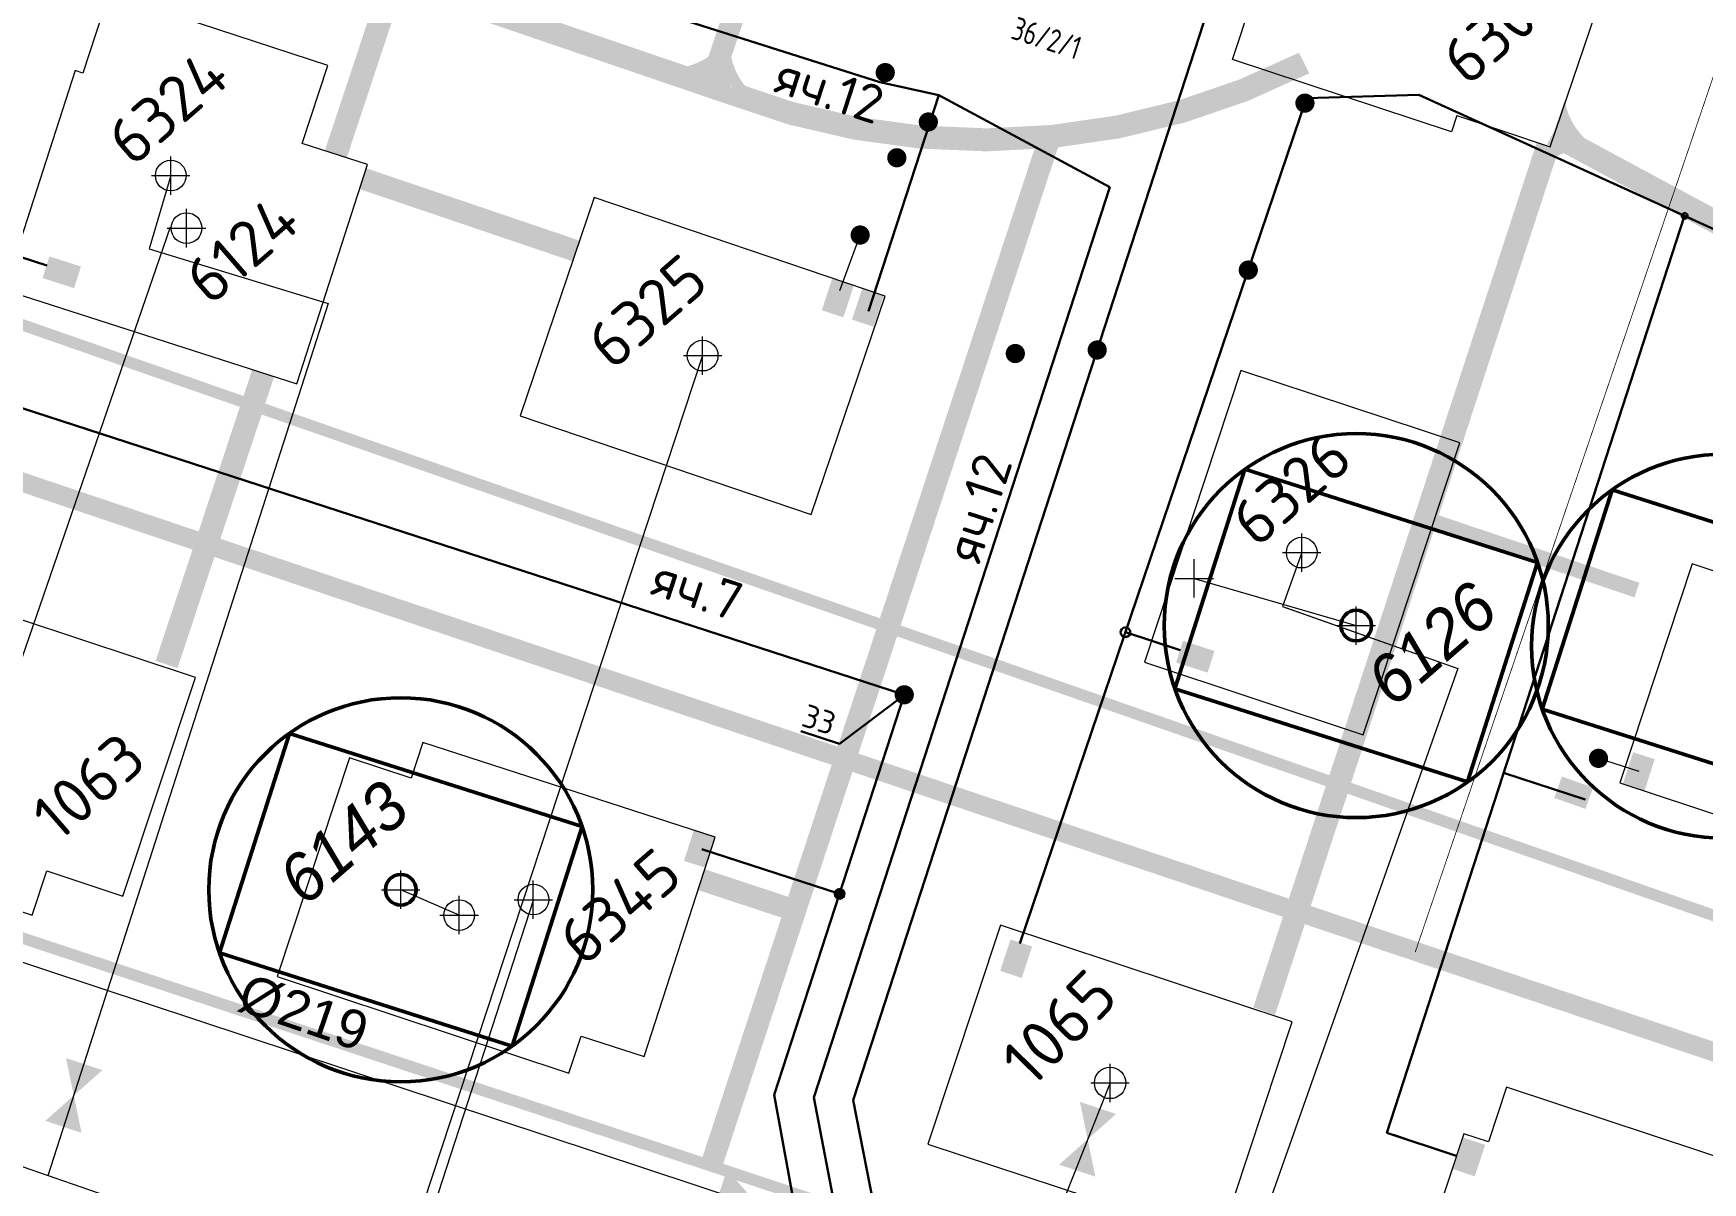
# Model space of a CAD drawing. Header units: millimetres. Extents: x 519 to 9564855, y -810 to 5021775.
# Drawn here: x 9524443.7 to 9524878.4, y 5000400.6 to 5000699.9 of the extents above; entities that cross this region are included whole.
import ezdxf

# ---------------------------------------------------------------- set-up
doc = ezdxf.new("R2010")
doc.units = ezdxf.units.MM
doc.header["$LTSCALE"] = 2
doc.header["$MEASUREMENT"] = 0
doc.header["$PDMODE"] = 2
doc.header["$PDSIZE"] = 5
doc.linetypes.add('1', pattern=[0])
for name, color, linetype in [('160 скважин на 2012 год', 7, 'Continuous'), ('164 скв. на 2011 год (измененные)', 121, 'Continuous'), ('Existing roads', 41, 'Continuous'), ('OilColl&Flowlines', 3, 'Continuous'), ('Stage 9.Frame&Text', 7, 'Continuous'), ('Скважины на 2013 год.', 21, '1'), ('Скважины на 2014 год', 70, 'Continuous'), ('Скважины на 2015 год', 7, 'Continuous')]:
    doc.layers.add(name, color=color, linetype=linetype)
for name, color, linetype, lineweight in [('160 скважин на 2012 год - Электрика', 192, 'Continuous', 30), ('160 скважин на2012 год.Выкидные линии', 5, 'Continuous', 30), ('WELLS(drilled after 2000y)', 6, 'Continuous', 40), ('Новый водовод', 5, 'g_122_vpr', 30), ('Скважины на 2026', 222, 'Continuous', 50), ('СНГ_трубопроводы', 244, 'Continuous', 50), ('Электро', 1, 'Continuous', 30), ('Электроснаб', 1, 'Continuous', 18), ('Электроснабжене', 1, 'Continuous', 18)]:
    doc.layers.add(name, color=color, linetype=linetype, lineweight=lineweight)
doc.styles.add('92051501$0$STANDARD', font='simplex.shx')
doc.styles.add('Arial', font='arial.ttf', dxfattribs={"height": 30})
doc.styles.add('Elect', font='isocpeur.ttf')
doc.styles.add('Line_GUGK', font='')
doc.styles.get("Standard").update_dxf_attribs({"font": 'isocpeur.ttf', "width": 0.5})
doc.styles.get('Line_GUGK').set_extended_font_data('Bm431', italic=True)
doc.linetypes.add('g_122_vpr', pattern='A,2,-2,3,-0.6,["Впр",Line_GUGK,S=2,R=0,X=0,Y=-1],-6.4,3,-2,8,-2,8,-2,6', length=45)
doc.linetypes.add('WTR_LINE', pattern='A,0.5,-0.2,["W",92051501$0$STANDARD,S=0.1,R=0,X=-0.1,Y=-0.05],-0.05', length=0.75)

msp = doc.modelspace()

# ---------------------------------------------------------------- hatches: boundary and pattern name
at = {"layer": '160 скважин на 2012 год - Электрика', "lineweight": 0, "ltscale": 7.5}
for points in [[(9524657.33056, 5000634.18318), (9524651.70819, 5000636.00923), (9524649.04605, 5000627.81259), (9524654.66842, 5000625.98654)], [(9524865.92463, 5000510.8984), (9524860.30225, 5000512.72446), (9524857.64012, 5000504.52782), (9524863.26249, 5000502.70176)]]:
    msp.add_hatch(color=1, dxfattribs=at).paths.add_polyline_path(points)
at = {"layer": 'Existing roads', "lineweight": 0}
h = msp.add_hatch(color=256, dxfattribs=at)
h.paths.add_polyline_path([(9524623.68554, 5000695.54124), (9524622.05561, 5000696.00898, -0.155118741), (9524612.72906, 5000691.05773), (9524621.23828, 5000688.16443)])
h.paths.add_polyline_path([(9524625.25228, 5000695.09163), (9524623.68554, 5000695.54124), (9524621.23828, 5000688.16443), (9524629.98653, 5000685.18986, -0.161550784)])
at = {"layer": 'Existing roads', "linetype": 'ByBlock', "lineweight": 0}
h = msp.add_hatch(color=256, dxfattribs=at)
h.paths.add_polyline_path([(9524846.88375, 5000671.3028), (9524846.26288, 5000669.72483, 0.155118741), (9524836.65795, 5000665.33795), (9524839.54107, 5000673.85063)])
h.paths.add_polyline_path([(9524847.48055, 5000672.81959), (9524846.88375, 5000671.3028), (9524839.54107, 5000673.85063), (9524842.50518, 5000682.60243, 0.161550784)])
at = {"layer": 'Электро', "ltscale": 0.5}
for points in [[(9524454.33476, 5000633.58179), (9524456.13053, 5000639.21392), (9524447.91967, 5000641.83189), (9524446.12391, 5000636.19977)], [(9524749.49268, 5000533.46364), (9524751.28844, 5000539.09576), (9524743.07759, 5000541.71373), (9524741.28182, 5000536.08161)], [(9524847.89331, 5000497.95303), (9524849.85831, 5000503.52836), (9524841.73024, 5000506.39305), (9524839.76525, 5000500.81772)], [(9524613.13388, 5000484.44323), (9524618.75625, 5000482.61717), (9524621.41839, 5000490.81382), (9524615.79601, 5000492.63987)]]:
    msp.add_hatch(color=256, dxfattribs=at).paths.add_polyline_path(points)
at = {"layer": 'Электро'}
for points in [[(9524656.90005, 5000625.38622), (9524662.51228, 5000623.52923), (9524665.21951, 5000631.71109), (9524659.60728, 5000633.56808)], [(9524695.47629, 5000455.78595), (9524701.08852, 5000453.92896), (9524703.79575, 5000462.11082), (9524698.18351, 5000463.96781)], [(9524813.44976, 5000404.142), (9524819.06199, 5000402.28501), (9524821.76922, 5000410.46687), (9524816.15699, 5000412.32386)]]:
    msp.add_hatch(color=256, dxfattribs=at).paths.add_polyline_path(points)
at = {"layer": 'Электроснаб', "linetype": 'ByBlock', "lineweight": 0, "ltscale": 0.5}
for points in [[(9524454.33476, 5000633.58179), (9524456.13053, 5000639.21392), (9524447.91967, 5000641.83189), (9524446.12391, 5000636.19977)], [(9524749.49268, 5000533.46364), (9524751.28844, 5000539.09576), (9524743.07759, 5000541.71373), (9524741.28182, 5000536.08161)], [(9524847.89331, 5000497.95303), (9524849.85831, 5000503.52836), (9524841.73024, 5000506.39305), (9524839.76525, 5000500.81772)], [(9524613.13388, 5000484.44323), (9524618.75625, 5000482.61717), (9524621.41839, 5000490.81382), (9524615.79601, 5000492.63987)]]:
    msp.add_hatch(color=1, dxfattribs=at).paths.add_polyline_path(points)
at = {"layer": 'Электроснаб', "linetype": 'ByBlock', "lineweight": 0}
for points in [[(9524656.90005, 5000625.38622), (9524662.51228, 5000623.52923), (9524665.21951, 5000631.71109), (9524659.60728, 5000633.56808)], [(9524695.47629, 5000455.78595), (9524701.08852, 5000453.92896), (9524703.79575, 5000462.11082), (9524698.18351, 5000463.96781)], [(9524813.44976, 5000404.142), (9524819.06199, 5000402.28501), (9524821.76922, 5000410.46687), (9524816.15699, 5000412.32386)]]:
    msp.add_hatch(color=1, dxfattribs=at).paths.add_polyline_path(points)
at = {"layer": 'Электроснабжене', "linetype": 'ByBlock', "lineweight": 0, "ltscale": 0.5}
for points in [[(9524454.33476, 5000633.58179), (9524456.13053, 5000639.21392), (9524447.91967, 5000641.83189), (9524446.12391, 5000636.19977)], [(9524749.49268, 5000533.46364), (9524751.28844, 5000539.09576), (9524743.07759, 5000541.71373), (9524741.28182, 5000536.08161)], [(9524847.89331, 5000497.95303), (9524849.85831, 5000503.52836), (9524841.73024, 5000506.39305), (9524839.76525, 5000500.81772)], [(9524613.13388, 5000484.44323), (9524618.75625, 5000482.61717), (9524621.41839, 5000490.81382), (9524615.79601, 5000492.63987)]]:
    msp.add_hatch(color=1, dxfattribs=at).paths.add_polyline_path(points)
at = {"layer": 'Электроснабжене', "linetype": 'ByBlock', "lineweight": 0}
for points in [[(9524656.90005, 5000625.38622), (9524662.51228, 5000623.52923), (9524665.21951, 5000631.71109), (9524659.60728, 5000633.56808)], [(9524695.47629, 5000455.78595), (9524701.08852, 5000453.92896), (9524703.79575, 5000462.11082), (9524698.18351, 5000463.96781)], [(9524813.44976, 5000404.142), (9524819.06199, 5000402.28501), (9524821.76922, 5000410.46687), (9524816.15699, 5000412.32386)]]:
    msp.add_hatch(color=1, dxfattribs=at).paths.add_polyline_path(points)

# ---------------------------------------------------------------- linework, layer by layer
at = {"color": 3, "linetype": 'ByBlock', "lineweight": 0, "ltscale": 80}
for p, q in [((9524774, 5000564.7), (9524769.0296, 5000550.63827)), ((9524770.0149, 5000550.29), (9524814.68986, 5000534.49873))]:
    msp.add_line(p, q, dxfattribs=at)
for points in [[(9524479.5, 5000662.9), (9524473.89842, 5000643.77113), (9524520.50446, 5000629.59404), (9524447.49312, 5000402.43359)], [(9524774, 5000564.7), (9524769.0296, 5000550.63827), (9524814.68986, 5000534.49873), (9524733.2028, 5000303.96428)]]:
    msp.add_lwpolyline(points, dxfattribs=at)
at = {"layer": '160 скважин на 2012 год', "color": 0, "linetype": 'ByBlock', "lineweight": 0, "elevation": 0.00005}
for points in [[(9524814.39632, 5000678.56136), (9524838.6659, 5000670.33401), (9524857.94454, 5000727.17762), (9524833.25228, 5000735.54833)], [(9524878.07315, 5000345.45115), (9524884.46255, 5000343.33701), (9524903.31798, 5000400.32241), (9524827.33745, 5000425.46299), (9524822.63737, 5000411.25828)]]:
    msp.add_lwpolyline(points, dxfattribs=at)
for points in [[(9524570.47441, 5000600.33885), (9524646.2659, 5000574.63401), (9524665.54454, 5000631.47762), (9524589.75305, 5000657.18247)], [(9524856.79218, 5000504.7859), (9524932.7727, 5000479.64532), (9524951.62814, 5000536.63072), (9524875.64761, 5000561.7713)]]:
    msp.add_lwpolyline(points, close=True, dxfattribs=at)
at = {"layer": '160 скважин на 2012 год', "color": 8, "linetype": 'ByBlock', "lineweight": 0, "ltscale": 80, "const_width": 4}
msp.add_lwpolyline([(9524808.91768, 5000572.57032), (9524861.28779, 5000554.94913)], dxfattribs=at)
at = {"layer": '160 скважин на 2012 год', "color": 0, "linetype": 'ByBlock', "lineweight": 0}
msp.add_circle((9524618, 5000616), 4, dxfattribs=at)
msp.add_point((9524618, 5000616), dxfattribs=at)
at = {"layer": '160 скважин на 2012 год - Электрика', "color": 1, "linetype": 'ByBlock', "lineweight": 0, "ltscale": 80}
for p, q in [((9524653.74919, 5000632.95872, 0), (9524659.01254, 5000647.40863, 0)), ((9524861.90997, 5000507.67165), (9524851.27555, 5000511.12698))]:
    msp.add_line(p, q, dxfattribs=at)
at = {"layer": '160 скважин на 2012 год - Электрика', "color": 1, "linetype": 'ByBlock', "lineweight": 0, "ltscale": 80, "const_width": 2.5, "elevation": 0}
for points in [[(9524664.30332, 5000689.71377, 1), (9524666.80332, 5000689.71377, 1)], [(9524773.5878, 5000681.76214, 1), (9524776.0878, 5000681.76214, 1)], [(9524675.51894, 5000676.85075, 1), (9524678.01894, 5000676.85075, 1)], [(9524667.31935, 5000667.52895, 1), (9524669.81935, 5000667.52895, 1)], [(9524657.76254, 5000647.40863, 1), (9524660.26254, 5000647.40863, 1)], [(9524657.76254, 5000647.40863, 1), (9524660.26254, 5000647.40863, 1)], [(9524758.83985, 5000638.28377, 1), (9524761.33985, 5000638.28377, 1)], [(9524698.1712, 5000616.55047, 1), (9524700.6712, 5000616.55047, 1)], [(9524719.501, 5000617.47138, 1), (9524722.001, 5000617.47138, 1)]]:
    msp.add_lwpolyline(points, format="xyb", close=True, dxfattribs=at)
at = {"layer": '160 скважин на 2012 год - Электрика', "color": 1, "linetype": 'ByBlock', "lineweight": 0, "ltscale": 80, "const_width": 2.5}
msp.add_lwpolyline([(9524850.08673, 5000511.51326, 1), (9524852.46437, 5000510.74071, 1)], format="xyb", close=True, dxfattribs=at)
at = {"layer": '160 скважин на2012 год.Выкидные линии', "color": 3, "linetype": 'ByBlock', "lineweight": 0, "ltscale": 80}
msp.add_lwpolyline([(9524618, 5000616), (9524538.18651, 5000373.795)], dxfattribs=at)
at = {"layer": '164 скв. на 2011 год (измененные)', "color": 0, "linetype": 'ByBlock', "lineweight": 0, "elevation": 0.00005}
for points in [[(9524513.73669, 5000671.22217), (9524520.41378, 5000691.53475), (9524463.39056, 5000710.27551), (9524456.59285, 5000689.59451)], [(9524822.637, 5000411.25716), (9524816.24761, 5000413.3713), (9524797.39218, 5000356.3859), (9524873.3727, 5000331.24532), (9524878.07315, 5000345.45115)]]:
    msp.add_lwpolyline(points, dxfattribs=at)
msp.add_lwpolyline([(9524790.0141, 5000517.29218), (9524815.15468, 5000593.2727), (9524758.16928, 5000612.12814), (9524733.0287, 5000536.14761)], close=True, dxfattribs=at)
at = {"layer": '164 скв. на 2011 год (измененные)', "color": 0, "linetype": 'ByBlock', "lineweight": 0}
for centre in [(9524479.5, 5000662.9), (9524774, 5000564.7)]:
    msp.add_circle(centre, 4, dxfattribs=at)
for p in [(9524479.5, 5000662.9), (9524774, 5000564.7)]:
    msp.add_point(p, dxfattribs=at)
at = {"layer": 'Existing roads', "linetype": 'ByBlock', "lineweight": 0, "const_width": 6, "flags": 128}
msp.add_lwpolyline([(9524774.62817, 5000692.21688, 0.006073519), (9524774.62817, 5000692.21688, -0.212670047), (9524624.79718, 5000684.51566), (9522916.99772, 5001267.47845)], format="xyb", dxfattribs=at)
at = {"layer": 'Existing roads', "lineweight": 0, "const_width": 5.7, "flags": 128}
for points in [[(9524631.81053, 5000721.45788), (9524620.52075, 5000688.00052)], [(9524708.59844, 5000673.42444), (9524620.1971, 5000404.993)], [(9524617.67091, 5000479.54918), (9524642.22121, 5000471.43975)]]:
    msp.add_lwpolyline(points, dxfattribs=at)
at = {"layer": 'Existing roads', "linetype": 'ByBlock', "lineweight": 0, "const_width": 6, "elevation": 0.00005, "flags": 128}
for points in [[(9524522.46647, 5000668.41474), (9524537.50924, 5000713.77262)], [(9524478.40972, 5000535.5722), (9524503.57851, 5000611.46264)]]:
    msp.add_lwpolyline(points, dxfattribs=at)
at = {"layer": 'Existing roads', "linetype": 'ByBlock', "lineweight": 0, "const_width": 6, "flags": 128}
for points in [[(9524887.61615, 5000647.67245), (9524839.30501, 5000673.69786)], [(9524764.21871, 5000445.30452), (9524838.08455, 5000670.69551)]]:
    msp.add_lwpolyline(points, dxfattribs=at)
at = {"layer": 'Existing roads', "lineweight": 0, "const_width": 5.7, "elevation": 0.00005, "flags": 128}
msp.add_lwpolyline([(9524529.54534, 5000662.08304), (9524585.0327, 5000643.26438)], dxfattribs=at)
at = {"layer": 'OilColl&Flowlines', "linetype": 'ByBlock', "lineweight": 0}
for p, q in [((9525119, 5000171), (9524376.76192, 5000426.81096)), ((9524724.1, 5000426.6), (9524682.2458, 5000321.52652))]:
    msp.add_line(p, q, dxfattribs=at)
for points in [[(9524461.67566, 5000429.93307), (9524454.25963, 5000423.32759), (9524452.24713, 5000433.0528)], [(9524456.27213, 5000413.60239), (9524446.8436, 5000416.72211), (9524454.25963, 5000423.32759)], [(9524725.66809, 5000418.52445), (9524718.25206, 5000411.91897), (9524716.23956, 5000421.64417)], [(9524720.26456, 5000402.19376), (9524710.83604, 5000405.31349), (9524718.25206, 5000411.91897)]]:
    msp.add_solid(points, dxfattribs=at)
at = {"layer": 'Stage 9.Frame&Text', "color": 0, "lineweight": 0, "elevation": 0.00005}
for points in [[(9524406.11109, 5000545.79883), (9524386.24761, 5000552.3713), (9524367.39218, 5000495.3859), (9524443.3727, 5000470.24532), (9524447.19907, 5000481.80948)], [(9524542.13017, 5000505.94987), (9524526.04761, 5000511.2713), (9524507.19218, 5000454.2859), (9524583.1727, 5000429.14532), (9524586.36808, 5000438.80247)]]:
    msp.add_lwpolyline(points, dxfattribs=at)
at = {"layer": 'Stage 9.Frame&Text', "color": 0, "linetype": 'ByBlock', "lineweight": 0}
msp.add_circle((9524554.6, 5000470.3), 4, dxfattribs=at)
at = {"layer": 'WELLS(drilled after 2000y)', "color": 0, "linetype": 'ByBlock', "lineweight": 0}
msp.add_lwpolyline([(9524447.19907, 5000481.80948), (9524467.06255, 5000475.23701), (9524485.91798, 5000532.22241), (9524409.93745, 5000557.36299), (9524406.11109, 5000545.79883)], dxfattribs=at)
msp.add_lwpolyline([(9524676.68202, 5000410.67759), (9524752.66254, 5000385.53701), (9524771.51798, 5000442.52241), (9524695.53745, 5000467.66299)], close=True, dxfattribs=at)
msp.add_circle((9524724.1, 5000426.6), 4.0951, dxfattribs=at)
at = {"layer": 'WELLS(drilled after 2000y)', "color": 0, "linetype": 'ByBlock', "lineweight": 0, "ltscale": 80}
msp.add_point((9524724.1, 5000426.6), dxfattribs=at)
at = {"layer": 'Новый водовод', "color": 5, "linetype": 'WTR_LINE', "lineweight": 0, "ltscale": 40, "const_width": 3}
for points in [[(9525675.24, 5000650.04), (9525664.75, 5000626.9), (9525692.62, 5000613.66), (9525446.8, 5000131.49), (9524358.93, 5000491.44)], [(9524406.74038, 5000635.9329), (9525343.15905, 5000308.88892)]]:
    msp.add_lwpolyline(points, dxfattribs=at)
at = {"layer": 'Скважины на 2013 год.', "color": 3, "linetype": 'ByBlock', "lineweight": 0, "ltscale": 5}
msp.add_line((9524573.94511, 5000474.35934), (9524540.21592, 5000370.47685), dxfattribs=at)
at = {"layer": 'Скважины на 2013 год.', "color": 0, "linetype": 'ByBlock', "lineweight": 0}
msp.add_lwpolyline([(9524586.36808, 5000438.80247), (9524602.75689, 5000433.49516), (9524621.24202, 5000490.57668), (9524545.13333, 5000515.22352), (9524542.13017, 5000505.94987)], dxfattribs=at)
msp.add_circle((9524573.94511, 5000474.35934), 4, dxfattribs=at)
msp.add_point((9524573.9, 5000474.3), dxfattribs=at)
at = {"layer": 'Скважины на 2014 год', "color": 0, "linetype": 'ByBlock', "lineweight": 0, "ltscale": 5}
for points in [[(9524812.98169, 5000674.28603), (9524755.9963, 5000693.14146), (9524781.13688, 5000769.12199), (9524838.12227, 5000750.26655), (9524833.25118, 5000735.54871)], [(9524814.39632, 5000678.56136), (9524812.98169, 5000674.28603)]]:
    msp.add_lwpolyline(points, dxfattribs=at)
at = {"layer": 'Скважины на 2015 год', "color": 1, "lineweight": 0}
msp.add_line((9524670.53323, 5000527.69936, 0), (9523371.45281, 5000949.79618, 0), dxfattribs=at)
at = {"layer": 'Скважины на 2015 год', "color": 3, "linetype": 'ByBlock', "lineweight": 0, "ltscale": 5}
msp.add_line((9524479.3691, 5000649.446), (9524399.89102, 5000418.83956), dxfattribs=at)
at = {"layer": 'Скважины на 2015 год', "color": 192, "lineweight": 0}
msp.add_line((9524797.91692, 5000413.27495), (9524814.18436, 5000407.64237, 0.00005), dxfattribs=at)
at = {"layer": 'Скважины на 2015 год', "color": 3, "linetype": 'ByBlock', "lineweight": 0, "ltscale": 5, "const_width": 5}
msp.add_lwpolyline([(9522939.81756, 5001088.63225), (9525845.00625, 5000110.09753)], dxfattribs=at)
at = {"layer": 'Скважины на 2015 год', "color": 0, "linetype": 'ByBlock', "lineweight": 0, "elevation": 0.00005}
msp.add_lwpolyline([(9524456.59285, 5000689.59451), (9524454.56857, 5000690.25016), (9524436.19956, 5000633.13116), (9524512.35822, 5000608.63915), (9524530.72723, 5000665.75815), (9524513.73669, 5000671.22217)], dxfattribs=at)
at = {"layer": 'Скважины на 2015 год', "color": 0, "linetype": 'ByBlock', "lineweight": 0}
msp.add_circle((9524483.6, 5000649.2), 4, dxfattribs=at)
msp.add_point((9524483.6, 5000649.2), dxfattribs=at)
at = {"layer": 'Скважины на 2015 год', "color": 0, "linetype": 'ByBlock', "lineweight": 0, "ltscale": 5}
msp.add_point((9524554.6, 5000470.3), dxfattribs=at)
at = {"layer": 'Скважины на 2026', "lineweight": 5}
for p, q in [((9524746, 5000558), (9524788.2, 5000545.7)), ((9524554.6, 5000470.3), (9524539.4, 5000476.9))]:
    msp.add_line(p, q, dxfattribs=at)
at = {"layer": 'Скважины на 2026', "linetype": 'ByBlock', "ltscale": 50}
for points in [[(9524740.97913, 5000529.26257), (9524817.20178, 5000504.97044), (9524835.42087, 5000562.13743), (9524759.19822, 5000586.42956)], [(9524836.64468, 5000523.90994), (9524912.86733, 5000499.61781), (9524931.08642, 5000556.7848), (9524854.86377, 5000581.07693)], [(9524492.17724, 5000460.46603), (9524568.39989, 5000436.1739), (9524586.61899, 5000493.34089), (9524510.39633, 5000517.63302)]]:
    msp.add_lwpolyline(points, close=True, dxfattribs=at)
for centre in [(9524788.2, 5000545.7), (9524883.86555, 5000540.34737), (9524539.4, 5000476.9)]:
    msp.add_circle(centre, 50, dxfattribs=at)
at = {"layer": 'Скважины на 2026', "linetype": 'ByBlock'}
for centre in [(9524788.2, 5000545.7), (9524539.4, 5000476.9)]:
    msp.add_circle(centre, 4, dxfattribs=at)
at = {"layer": 'Скважины на 2026', "linetype": 'ByBlock', "lineweight": 0}
for p in [(9524746, 5000558), (9524746, 5000558), (9524788.2, 5000545.7), (9524539.4, 5000476.9)]:
    msp.add_point(p, dxfattribs=at)
at = {"layer": 'СНГ_трубопроводы', "color": 3, "lineweight": 0, "ltscale": 2}
msp.add_line((9525355.89444, 5000155.26135), (9522774.28292, 5001009.29588), dxfattribs=at)
at = {"layer": 'СНГ_трубопроводы', "color": 3, "linetype": 'ByBlock', "lineweight": 0, "ltscale": 5, "const_width": 0.2}
msp.add_lwpolyline([(9525447.66885, 5001809.29302), (9525046.95147, 5001008.63219), (9524982.13208, 5000985.28045), (9524803.55085, 5000460.65023)], dxfattribs=at)
at = {"layer": 'СНГ_трубопроводы', "color": 3, "lineweight": 0, "ltscale": 2}
msp.add_solid([(9524624.32959, 5000403.95905), (9524630.93507, 5000396.54302), (9524621.20986, 5000394.53052)], dxfattribs=at)
at = {"layer": 'Электро', "ltscale": 0.5}
for p, q in [((9524887.02785, 5001128.89133, 0), (9524657.24009, 5000422.12999, 0)), ((9524670.53323, 5000527.69936, 0), (9523371.45281, 5000949.79618, 0)), ((9524670.53323, 5000527.69936, 0), (9523371.45281, 5000949.79618, 0)), ((9524126.59622, 5000858.0602, 0.00003), (9524664.16758, 5000687.19115, 0)), ((9524661.20162, 5000627.54742), (9524679.49389, 5000683.84524)), ((9524664.16758, 5000687.19115, 0), (9524679.49389, 5000683.84524)), ((9524724.01597, 5000659.85499, 0), (9524679.49389, 5000683.84524)), ((9524775.28004, 5000683.06592, 0), (9524804.46214, 5000683.93366, 0)), ((9524804.46214, 5000683.93366, 0), (9525038.73287, 5000577.21377, 0)), ((9524775.28004, 5000683.06592, 0), (9524700.60368, 5000462.91285, 0)), ((9524724.01597, 5000659.85499, 0), (9524646.93109, 5000422.76398, 0)), ((9524796.12983, 5000413.61629), (9524873.71139, 5000652.3878)), ((9524432.93863, 5000644.08261, -0.00004), (9524447.20448, 5000639.44735, -0.00004)), ((9524728.09655, 5000543.96445, 0), (9524742.36239, 5000539.3292, 0)), ((9524670.51361, 5000527.70574, 0), (9524636.64147, 5000423.458, 0)), ((9524826.57922, 5000507.32988), (9524847.80132, 5000500.4344)), ((9524636.64147, 5000423.458, 0), (9524655.97612, 5000316.9956, 0)), ((9524646.93104, 5000422.76425, 0), (9524667.0858, 5000318.78129, 0)), ((9524657.24009, 5000422.12999, 0), (9524677.40009, 5000318.11999, 0)), ((9524796.12983, 5000413.61629), (9524814.18437, 5000407.64237, 0.00005))]:
    msp.add_line(p, q, dxfattribs=at)
at = {"layer": 'Электро'}
for p in [(9524670.53323, 5000527.69936, 0), (9524643.57228, 5000518.16914, 0)]:
    msp.add_line(p, (9524653.65374, 5000514.89348, 0), dxfattribs=at)
at = {"layer": 'Электро', "ltscale": 80}
msp.add_line((9524617.80334, 5000487.47909), (9524653.66789, 5000475.82599), dxfattribs=at)
at = {"layer": 'Электро', "ltscale": 50, "const_width": 2.5, "elevation": 0}
msp.add_lwpolyline([(9524669.31562, 5000528.06379, 1), (9524671.69326, 5000527.29125, 1)], format="xyb", close=True, dxfattribs=at)
at = {"layer": 'Электро', "ltscale": 0.5, "const_width": 1.5}
msp.add_lwpolyline([(9524652.95459, 5000476.05775, 1), (9524654.38118, 5000475.59423, 1)], format="xyb", close=True, dxfattribs=at)
at = {"layer": 'Электро'}
for start, end in [(342, 162), (162, 342)]:
    msp.add_arc((9524873.71139, 5000652.3878), 0.75, start, end, dxfattribs=at)
at = {"layer": 'Электро', "ltscale": 25}
for start, end in [(162, 342), (342, 162)]:
    msp.add_arc((9524728.09655, 5000543.96445, 0), 1.25, start, end, dxfattribs=at)
at = {"layer": 'Электро', "ltscale": 80}
for start, end in [(161.9999999, 341.9999999), (341.9999999, 161.9999999)]:
    msp.add_arc((9524653.66789, 5000475.82599), 1.25, start, end, dxfattribs=at)
at = {"layer": 'Электро', "ltscale": 0.5}
msp.add_arc((9524653.66789, 5000475.82599), 1, 162, 342, dxfattribs=at)
at = {"layer": 'Электроснаб', "color": 1, "linetype": 'ByBlock', "lineweight": 0, "ltscale": 0.5}
for p, q in [((9524887.02785, 5001128.89133, 0), (9524657.24009, 5000422.12999, 0)), ((9524670.53323, 5000527.69936, 0), (9523371.45281, 5000949.79618, 0)), ((9524670.53323, 5000527.69936, 0), (9523371.45281, 5000949.79618, 0)), ((9524126.59622, 5000858.0602, 0.00003), (9524664.16758, 5000687.19115, 0)), ((9524661.20162, 5000627.54742), (9524679.49389, 5000683.84524)), ((9524664.16758, 5000687.19115, 0), (9524679.49389, 5000683.84524)), ((9524724.01597, 5000659.85499, 0), (9524679.49389, 5000683.84524)), ((9524775.28004, 5000683.06592, 0), (9524804.46214, 5000683.93366, 0)), ((9524804.46214, 5000683.93366, 0), (9525038.73287, 5000577.21377, 0)), ((9524775.28004, 5000683.06592, 0), (9524700.60368, 5000462.91285, 0)), ((9524724.01597, 5000659.85499, 0), (9524646.93109, 5000422.76398, 0)), ((9524796.12983, 5000413.61629), (9524873.71139, 5000652.3878)), ((9524432.93863, 5000644.08261, -0.00004), (9524447.20448, 5000639.44735, -0.00004)), ((9524728.09655, 5000543.96445, 0), (9524742.36239, 5000539.3292, 0)), ((9524670.51361, 5000527.70574, 0), (9524636.64147, 5000423.458, 0)), ((9524826.57922, 5000507.32988), (9524847.80132, 5000500.4344)), ((9524636.64147, 5000423.458, 0), (9524655.97612, 5000316.9956, 0)), ((9524646.93104, 5000422.76425, 0), (9524667.0858, 5000318.78129, 0)), ((9524657.24009, 5000422.12999, 0), (9524677.40009, 5000318.11999, 0)), ((9524796.12983, 5000413.61629), (9524814.18437, 5000407.64237, 0.00005))]:
    msp.add_line(p, q, dxfattribs=at)
at = {"layer": 'Электроснаб', "color": 1, "linetype": 'ByBlock', "lineweight": 0}
for p in [(9524670.53323, 5000527.69936, 0), (9524643.57228, 5000518.16914, 0)]:
    msp.add_line(p, (9524653.65374, 5000514.89348, 0), dxfattribs=at)
at = {"layer": 'Электроснаб', "color": 1, "linetype": 'ByBlock', "lineweight": 0, "ltscale": 80}
msp.add_line((9524617.80334, 5000487.47909), (9524653.66789, 5000475.82599), dxfattribs=at)
at = {"layer": 'Электроснаб', "color": 1, "linetype": 'ByBlock', "lineweight": 0, "ltscale": 50, "const_width": 2.5, "elevation": 0}
msp.add_lwpolyline([(9524669.31562, 5000528.06379, 1), (9524671.69326, 5000527.29125, 1)], format="xyb", close=True, dxfattribs=at)
at = {"layer": 'Электроснаб', "color": 1, "linetype": 'ByBlock', "lineweight": 0, "ltscale": 0.5, "const_width": 1.5}
msp.add_lwpolyline([(9524652.95459, 5000476.05775, 1), (9524654.38118, 5000475.59423, 1)], format="xyb", close=True, dxfattribs=at)
at = {"layer": 'Электроснаб', "color": 1, "linetype": 'ByBlock', "lineweight": 0}
for start, end in [(342, 162), (162, 342)]:
    msp.add_arc((9524873.71139, 5000652.3878), 0.75, start, end, dxfattribs=at)
at = {"layer": 'Электроснаб', "color": 1, "linetype": 'ByBlock', "lineweight": 0, "ltscale": 25}
for start, end in [(162, 342), (342, 162)]:
    msp.add_arc((9524728.09655, 5000543.96445, 0), 1.25, start, end, dxfattribs=at)
at = {"layer": 'Электроснаб', "color": 1, "linetype": 'ByBlock', "lineweight": 0, "ltscale": 80}
for start, end in [(161.9999999, 341.9999999), (341.9999999, 161.9999999)]:
    msp.add_arc((9524653.66789, 5000475.82599), 1.25, start, end, dxfattribs=at)
at = {"layer": 'Электроснаб', "color": 1, "linetype": 'ByBlock', "lineweight": 0, "ltscale": 0.5}
msp.add_arc((9524653.66789, 5000475.82599), 1, 162, 342, dxfattribs=at)
at = {"layer": 'Электроснабжене', "color": 1, "linetype": 'ByBlock', "lineweight": 0, "ltscale": 0.5}
for p, q in [((9524887.02785, 5001128.89133, 0), (9524657.24009, 5000422.12999, 0)), ((9524670.53323, 5000527.69936, 0), (9523371.45281, 5000949.79618, 0)), ((9524670.53323, 5000527.69936, 0), (9523371.45281, 5000949.79618, 0)), ((9524126.59622, 5000858.0602, 0.00003), (9524664.16758, 5000687.19115, 0)), ((9524661.20162, 5000627.54742), (9524679.49389, 5000683.84524)), ((9524664.16758, 5000687.19115, 0), (9524679.49389, 5000683.84524)), ((9524724.01597, 5000659.85499, 0), (9524679.49389, 5000683.84524)), ((9524775.28004, 5000683.06592, 0), (9524804.46214, 5000683.93366, 0)), ((9524804.46214, 5000683.93366, 0), (9525038.73287, 5000577.21377, 0)), ((9524775.28004, 5000683.06592, 0), (9524700.60368, 5000462.91285, 0)), ((9524724.01597, 5000659.85499, 0), (9524646.93109, 5000422.76398, 0)), ((9524796.12983, 5000413.61629), (9524873.71139, 5000652.3878)), ((9524432.93863, 5000644.08261, -0.00004), (9524447.20448, 5000639.44735, -0.00004)), ((9524728.09655, 5000543.96445, 0), (9524742.36239, 5000539.3292, 0)), ((9524670.51361, 5000527.70574, 0), (9524636.64147, 5000423.458, 0)), ((9524826.57922, 5000507.32988), (9524847.80132, 5000500.4344)), ((9524636.64147, 5000423.458, 0), (9524655.97612, 5000316.9956, 0)), ((9524646.93104, 5000422.76425, 0), (9524667.0858, 5000318.78129, 0)), ((9524657.24009, 5000422.12999, 0), (9524677.40009, 5000318.11999, 0)), ((9524796.12983, 5000413.61629), (9524814.18437, 5000407.64237, 0.00005))]:
    msp.add_line(p, q, dxfattribs=at)
at = {"layer": 'Электроснабжене', "color": 1, "linetype": 'ByBlock', "lineweight": 0}
for p in [(9524670.53323, 5000527.69936, 0), (9524643.57228, 5000518.16914, 0)]:
    msp.add_line(p, (9524653.65374, 5000514.89348, 0), dxfattribs=at)
at = {"layer": 'Электроснабжене', "color": 1, "linetype": 'ByBlock', "lineweight": 0, "ltscale": 80}
msp.add_line((9524617.80334, 5000487.47909), (9524653.66789, 5000475.82599), dxfattribs=at)
at = {"layer": 'Электроснабжене', "color": 1, "linetype": 'ByBlock', "lineweight": 0, "ltscale": 50, "const_width": 2.5, "elevation": 0}
msp.add_lwpolyline([(9524669.31562, 5000528.06379, 1), (9524671.69326, 5000527.29125, 1)], format="xyb", close=True, dxfattribs=at)
at = {"layer": 'Электроснабжене', "color": 1, "linetype": 'ByBlock', "lineweight": 0, "ltscale": 0.5, "const_width": 1.5}
msp.add_lwpolyline([(9524652.95459, 5000476.05775, 1), (9524654.38118, 5000475.59423, 1)], format="xyb", close=True, dxfattribs=at)
at = {"layer": 'Электроснабжене', "color": 1, "linetype": 'ByBlock', "lineweight": 0}
for start, end in [(342, 162), (162, 342)]:
    msp.add_arc((9524873.71139, 5000652.3878), 0.75, start, end, dxfattribs=at)
at = {"layer": 'Электроснабжене', "color": 1, "linetype": 'ByBlock', "lineweight": 0, "ltscale": 25}
for start, end in [(162, 342), (342, 162)]:
    msp.add_arc((9524728.09655, 5000543.96445, 0), 1.25, start, end, dxfattribs=at)
at = {"layer": 'Электроснабжене', "color": 1, "linetype": 'ByBlock', "lineweight": 0, "ltscale": 80}
for start, end in [(161.9999999, 341.9999999), (341.9999999, 161.9999999)]:
    msp.add_arc((9524653.66789, 5000475.82599), 1.25, start, end, dxfattribs=at)
at = {"layer": 'Электроснабжене', "color": 1, "linetype": 'ByBlock', "lineweight": 0, "ltscale": 0.5}
msp.add_arc((9524653.66789, 5000475.82599), 1, 162, 342, dxfattribs=at)

# ---------------------------------------------------------------- texts
at = {"layer": '160 скважин на 2012 год', "color": 0, "linetype": 'ByBlock', "lineweight": 0, "style": 'Elect'}
for s, p in [('6306', (9524817.18972, 5000685.82493)), ('6325', (9524594.54936, 5000611.84517))]:
    msp.add_text(s, height=12, rotation=41, dxfattribs=at).set_placement(p)
at = {"layer": '164 скв. на 2011 год (измененные)', "color": 0, "linetype": 'ByBlock', "lineweight": 0, "style": 'Elect'}
for s, p in [('6324', (9524469.64836, 5000664.83331)), ('6326', (9524762.31571, 5000565.61246))]:
    msp.add_text(s, height=12, rotation=41, dxfattribs=at).set_placement(p)
at = {"layer": 'WELLS(drilled after 2000y)', "color": 0, "linetype": 'ByBlock', "lineweight": 0, "style": 'Elect'}
for s, height, rotation, p in [('1063', 12, 41, (9524450.22017, 5000489.00382)), ('1065', 12.501563, 45.3189396, (9524703.69009, 5000424.90499))]:
    msp.add_text(s, height=height, rotation=rotation, dxfattribs=at).set_placement(p)
at = {"layer": 'Скважины на 2013 год.', "color": 0, "linetype": 'ByBlock', "lineweight": 0, "style": 'Elect'}
msp.add_text('6345', height=12, rotation=41, dxfattribs=at).set_placement((9524587.10942, 5000456.61025))
at = {"layer": 'Скважины на 2015 год', "color": 0, "linetype": 'ByBlock', "lineweight": 0, "style": 'Elect'}
msp.add_text('6124', height=12, rotation=41, dxfattribs=at).set_placement((9524489.8392, 5000628.64939))
at = {"layer": 'Скважины на 2026', "linetype": 'ByBlock', "style": 'Line_GUGK'}
for s, p in [('6126', (9524797.85218, 5000524.09092)), ('6143', (9524514.45505, 5000472.31168, -0.00005))]:
    msp.add_text(s, height=12.5, rotation=41, dxfattribs=at).set_placement(p)
at = {"layer": 'СНГ_трубопроводы', "color": 3, "lineweight": 0, "ltscale": 2, "style": 'Arial'}
msp.add_text('%%C219', height=10, rotation=341.0854858, dxfattribs=at).set_placement((9524496.33572, 5000445.80699))
at = {"layer": 'Электро', "width": 0.75}
msp.add_text('36/2/1', height=6, rotation=342, dxfattribs=at).set_placement((9524697.98625, 5000698.65354))
at = {"layer": 'Электро'}
for s, rotation, p in [('яч.12', 342.0276802, (9524636.11055, 5000684.82139, -0.00006)), ('яч.12', 71.9700839, (9524690.07052, 5000561.36243, 0.00005)), ('яч.7', 342.0276802, (9524603.99555, 5000553.97632, -0.00006))]:
    msp.add_text(s, height=10, rotation=rotation, dxfattribs=at).set_placement(p)
at = {"layer": 'Электро', "ltscale": 0.5}
msp.add_text('33', height=6, rotation=342, dxfattribs=at).set_placement((9524643.38482, 5000519.67683, 0))
at = {"layer": 'Электроснаб', "color": 1, "lineweight": 0, "width": 0.75}
msp.add_text('36/2/1', height=6, rotation=342, dxfattribs=at).set_placement((9524697.98625, 5000698.65354))
at = {"layer": 'Электроснаб', "color": 1, "linetype": 'ByBlock', "lineweight": 0}
for s, rotation, p in [('яч.12', 342.0276802, (9524636.11055, 5000684.82139, -0.00006)), ('яч.12', 71.9700839, (9524690.07052, 5000561.36243, 0.00005)), ('яч.7', 342.0276802, (9524603.99555, 5000553.97632, -0.00006))]:
    msp.add_text(s, height=10, rotation=rotation, dxfattribs=at).set_placement(p)
at = {"layer": 'Электроснаб', "color": 1, "linetype": 'ByBlock', "lineweight": 0, "ltscale": 0.5}
msp.add_text('33', height=6, rotation=342, dxfattribs=at).set_placement((9524643.38482, 5000519.67683, 0))
at = {"layer": 'Электроснабжене', "color": 1, "lineweight": 0, "width": 0.75}
msp.add_text('36/2/1', height=6, rotation=342, dxfattribs=at).set_placement((9524697.98625, 5000698.65354))
at = {"layer": 'Электроснабжене', "color": 1, "linetype": 'ByBlock', "lineweight": 0}
for s, rotation, p in [('яч.12', 342.0276802, (9524636.11055, 5000684.82139, -0.00006)), ('яч.12', 71.9700839, (9524690.07052, 5000561.36243, 0.00005)), ('яч.7', 342.0276802, (9524603.99555, 5000553.97632, -0.00006))]:
    msp.add_text(s, height=10, rotation=rotation, dxfattribs=at).set_placement(p)
at = {"layer": 'Электроснабжене', "color": 1, "linetype": 'ByBlock', "lineweight": 0, "ltscale": 0.5}
msp.add_text('33', height=6, rotation=342, dxfattribs=at).set_placement((9524643.38482, 5000519.67683, 0))

doc.saveas('drawing.dxf')
